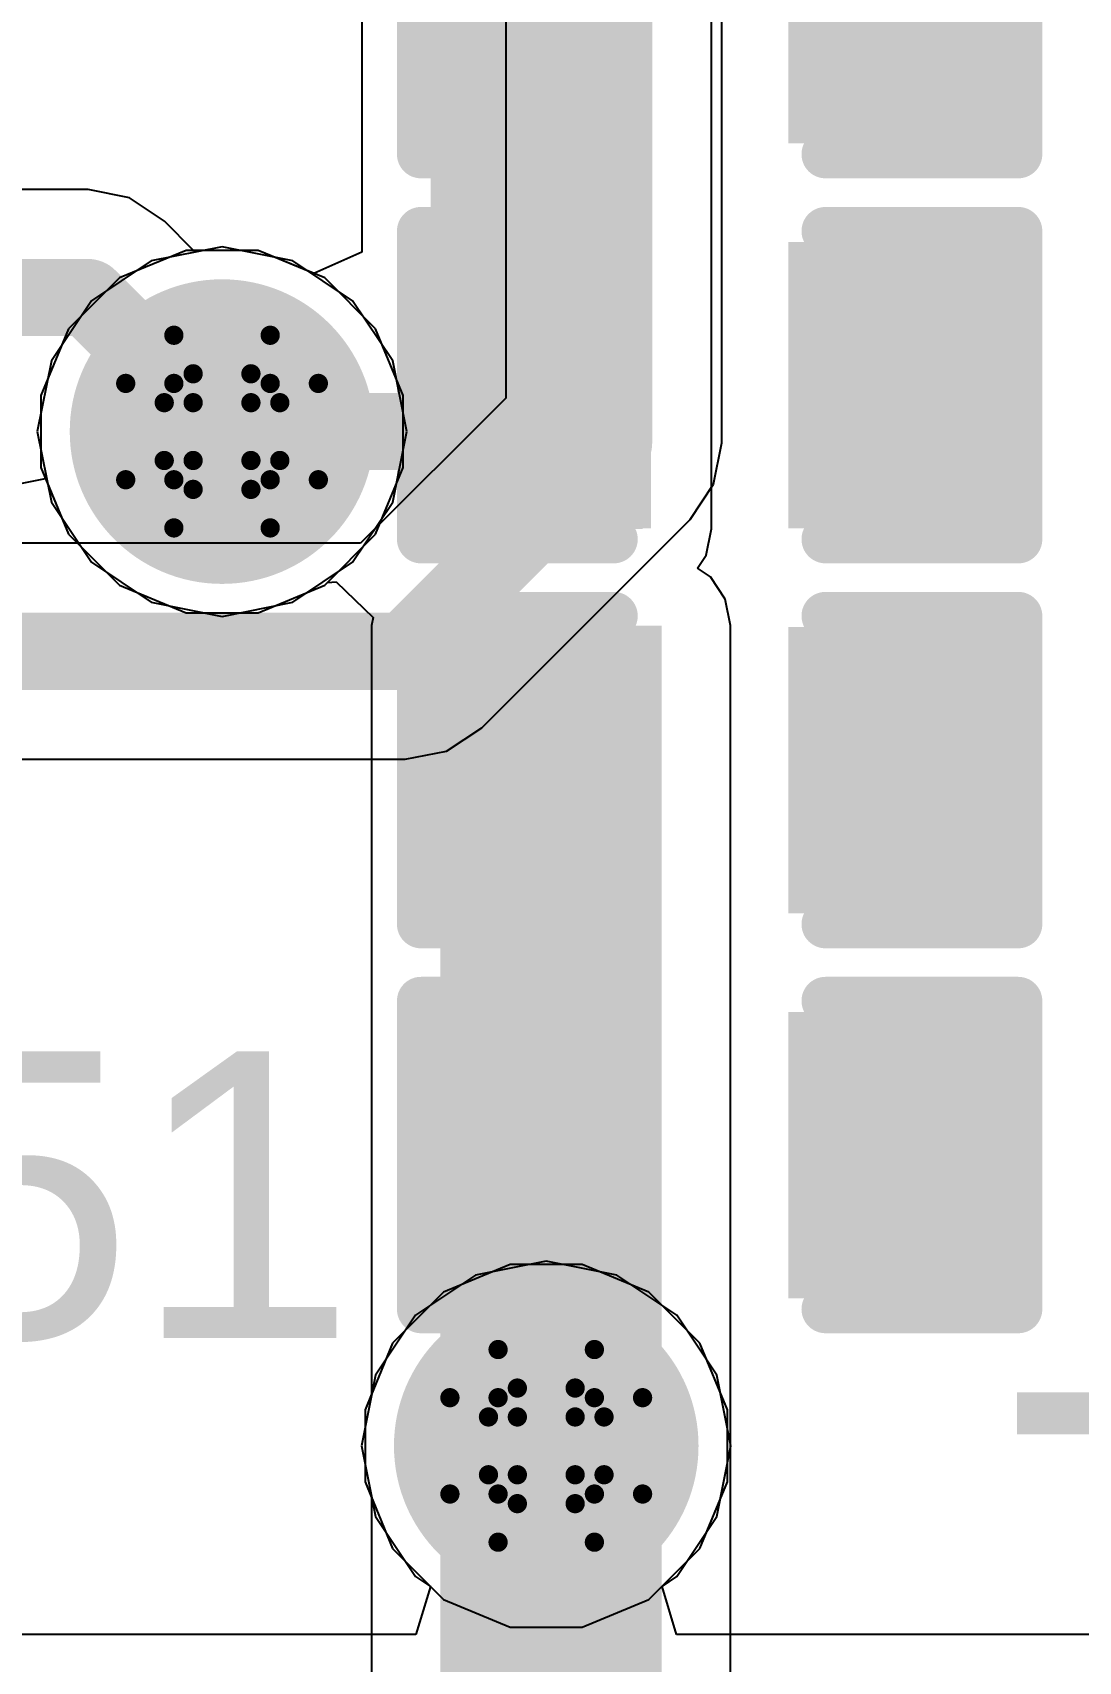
# Model space of a CAD drawing. Header units: inches. Extents: x -0.1 to 17.9, y -0.8 to 4.8.
# Drawn here: x 2.4387 to 2.5473, y 2.4724 to 2.6415 of the extents above; entities that cross this region are included whole.
import ezdxf

# ---------------------------------------------------------------- set-up
doc = ezdxf.new("R2010")
doc.units = ezdxf.units.IN
doc.header["$MEASUREMENT"] = 0
for name, color, linetype in [('Bottom Layer 1', 5, 'Continuous'), ('Bottom Overlay', 54, 'Continuous'), ('Bottom Paste', 16, 'Continuous'), ('Bottom Solder', 6, 'Continuous'), ('Drill Drawing', 1, 'Continuous'), ('GND+Signal', 16, 'Continuous'), ('PWR+Signal', 76, 'Continuous'), ('Top 3D Body', 56, 'Continuous'), ('Top Layer 1', 1, 'Continuous'), ('Via Holes', 16, 'Continuous')]:
    doc.layers.add(name, color=color, linetype=linetype)
doc.styles.add('Arial', font='', dxfattribs={"height": 0.2})
doc.styles.get('Arial').set_extended_font_data('Arial')

# ---------------------------------------------------------------- blocks, each defined once
blk = doc.blocks.new('C___0402_B_6')
at = {"layer": 'Bottom Layer 1'}
for points in [[(-0.0095, 0.0125), (-0.0095, -0.0125), (-0.0275, -0.0125), (-0.0275, 0.0125)], [(0.0275, 0.0125), (0.0275, -0.0125), (0.0095, -0.0125), (0.0095, 0.0125)]]:
    blk.add_hatch(color=5, dxfattribs=at).paths.add_polyline_path(points)
at = {"layer": 'Bottom Paste'}
for points in [[(-0.0095, 0.0125), (-0.0095, -0.0125), (-0.0275, -0.0125), (-0.0275, 0.0125)], [(0.0275, 0.0125), (0.0275, -0.0125), (0.0095, -0.0125), (0.0095, 0.0125)]]:
    blk.add_hatch(color=16, dxfattribs=at).paths.add_polyline_path(points)
at = {"layer": 'Bottom Solder'}
for points in [[(-0.00714, 0.01486), (-0.00714, -0.01486), (-0.02986, -0.01486), (-0.02986, 0.01486)], [(0.02986, 0.01486), (0.02986, -0.01486), (0.00714, -0.01486), (0.00714, 0.01486)]]:
    blk.add_hatch(color=6, dxfattribs=at).paths.add_polyline_path(points)
at = {"layer": 'Bottom Overlay'}
for points in [[(-0.031, -0.016, 0.005, 0.005, 0), (-0.031, 0.016, 0.005, 0.005, 0)], [(-0.031, 0.016, 0.005, 0.005, 0), (-0.011, 0.016, 0.005, 0.005, 0)], [(0.011, 0.016, 0.005, 0.005, 0), (0.031, 0.016, 0.005, 0.005, 0)], [(0.031, -0.016, 0.005, 0.005, 0), (0.031, 0.016, 0.005, 0.005, 0)], [(-0.031, -0.016, 0.005, 0.005, 0), (-0.011, -0.016, 0.005, 0.005, 0)], [(0.011, -0.016, 0.005, 0.005, 0), (0.031, -0.016, 0.005, 0.005, 0)]]:
    blk.add_lwpolyline(points, format="xyseb", dxfattribs=at)
for points in [[(-0.03225, 0.016, 0.0025, 0.0025, 1), (-0.02975, 0.016, 0.0025, 0.0025, 1)], [(-0.03225, 0.016, 0.0025, 0.0025, 1), (-0.02975, 0.016, 0.0025, 0.0025, 1)], [(-0.01225, 0.016, 0.0025, 0.0025, 1), (-0.00975, 0.016, 0.0025, 0.0025, 1)], [(0.00975, 0.016, 0.0025, 0.0025, 1), (0.01225, 0.016, 0.0025, 0.0025, 1)], [(0.02975, 0.016, 0.0025, 0.0025, 1), (0.03225, 0.016, 0.0025, 0.0025, 1)], [(0.02975, 0.016, 0.0025, 0.0025, 1), (0.03225, 0.016, 0.0025, 0.0025, 1)], [(-0.03225, -0.016, 0.0025, 0.0025, 1), (-0.02975, -0.016, 0.0025, 0.0025, 1)], [(-0.03225, -0.016, 0.0025, 0.0025, 1), (-0.02975, -0.016, 0.0025, 0.0025, 1)], [(-0.01225, -0.016, 0.0025, 0.0025, 1), (-0.00975, -0.016, 0.0025, 0.0025, 1)], [(0.00975, -0.016, 0.0025, 0.0025, 1), (0.01225, -0.016, 0.0025, 0.0025, 1)], [(0.02975, -0.016, 0.0025, 0.0025, 1), (0.03225, -0.016, 0.0025, 0.0025, 1)], [(0.02975, -0.016, 0.0025, 0.0025, 1), (0.03225, -0.016, 0.0025, 0.0025, 1)]]:
    blk.add_lwpolyline(points, format="xyseb", close=True, dxfattribs=at)
blk = doc.blocks.new('C___0402_B_7')
at = {"layer": 'Bottom Layer 1'}
for points in [[(-0.0095, 0.0125), (-0.0095, -0.0125), (-0.0275, -0.0125), (-0.0275, 0.0125)], [(0.0275, 0.0125), (0.0275, -0.0125), (0.0095, -0.0125), (0.0095, 0.0125)]]:
    blk.add_hatch(color=5, dxfattribs=at).paths.add_polyline_path(points)
at = {"layer": 'Bottom Paste'}
for points in [[(-0.0095, 0.0125), (-0.0095, -0.0125), (-0.0275, -0.0125), (-0.0275, 0.0125)], [(0.0275, 0.0125), (0.0275, -0.0125), (0.0095, -0.0125), (0.0095, 0.0125)]]:
    blk.add_hatch(color=16, dxfattribs=at).paths.add_polyline_path(points)
at = {"layer": 'Bottom Solder'}
for points in [[(-0.00714, 0.01486), (-0.00714, -0.01486), (-0.02986, -0.01486), (-0.02986, 0.01486)], [(0.02986, 0.01486), (0.02986, -0.01486), (0.00714, -0.01486), (0.00714, 0.01486)]]:
    blk.add_hatch(color=6, dxfattribs=at).paths.add_polyline_path(points)
at = {"layer": 'Bottom Overlay'}
for points in [[(-0.031, -0.016, 0.005, 0.005, 0), (-0.031, 0.016, 0.005, 0.005, 0)], [(-0.031, 0.016, 0.005, 0.005, 0), (-0.011, 0.016, 0.005, 0.005, 0)], [(0.011, 0.016, 0.005, 0.005, 0), (0.031, 0.016, 0.005, 0.005, 0)], [(0.031, -0.016, 0.005, 0.005, 0), (0.031, 0.016, 0.005, 0.005, 0)], [(-0.031, -0.016, 0.005, 0.005, 0), (-0.011, -0.016, 0.005, 0.005, 0)], [(0.011, -0.016, 0.005, 0.005, 0), (0.031, -0.016, 0.005, 0.005, 0)]]:
    blk.add_lwpolyline(points, format="xyseb", dxfattribs=at)
for points in [[(-0.03225, 0.016, 0.0025, 0.0025, 1), (-0.02975, 0.016, 0.0025, 0.0025, 1)], [(-0.03225, 0.016, 0.0025, 0.0025, 1), (-0.02975, 0.016, 0.0025, 0.0025, 1)], [(-0.01225, 0.016, 0.0025, 0.0025, 1), (-0.00975, 0.016, 0.0025, 0.0025, 1)], [(0.00975, 0.016, 0.0025, 0.0025, 1), (0.01225, 0.016, 0.0025, 0.0025, 1)], [(0.02975, 0.016, 0.0025, 0.0025, 1), (0.03225, 0.016, 0.0025, 0.0025, 1)], [(0.02975, 0.016, 0.0025, 0.0025, 1), (0.03225, 0.016, 0.0025, 0.0025, 1)], [(-0.03225, -0.016, 0.0025, 0.0025, 1), (-0.02975, -0.016, 0.0025, 0.0025, 1)], [(-0.03225, -0.016, 0.0025, 0.0025, 1), (-0.02975, -0.016, 0.0025, 0.0025, 1)], [(-0.01225, -0.016, 0.0025, 0.0025, 1), (-0.00975, -0.016, 0.0025, 0.0025, 1)], [(0.00975, -0.016, 0.0025, 0.0025, 1), (0.01225, -0.016, 0.0025, 0.0025, 1)], [(0.02975, -0.016, 0.0025, 0.0025, 1), (0.03225, -0.016, 0.0025, 0.0025, 1)], [(0.02975, -0.016, 0.0025, 0.0025, 1), (0.03225, -0.016, 0.0025, 0.0025, 1)]]:
    blk.add_lwpolyline(points, format="xyseb", close=True, dxfattribs=at)
blk = doc.blocks.new('C___0402_B_29')
at = {"layer": 'Bottom Layer 1'}
for points in [[(-0.0095, 0.0125), (-0.0095, -0.0125), (-0.0275, -0.0125), (-0.0275, 0.0125)], [(0.0275, 0.0125), (0.0275, -0.0125), (0.0095, -0.0125), (0.0095, 0.0125)]]:
    blk.add_hatch(color=5, dxfattribs=at).paths.add_polyline_path(points)
at = {"layer": 'Bottom Paste'}
for points in [[(-0.0095, 0.0125), (-0.0095, -0.0125), (-0.0275, -0.0125), (-0.0275, 0.0125)], [(0.0275, 0.0125), (0.0275, -0.0125), (0.0095, -0.0125), (0.0095, 0.0125)]]:
    blk.add_hatch(color=16, dxfattribs=at).paths.add_polyline_path(points)
at = {"layer": 'Bottom Solder'}
for points in [[(-0.00714, 0.01486), (-0.00714, -0.01486), (-0.02986, -0.01486), (-0.02986, 0.01486)], [(0.02986, 0.01486), (0.02986, -0.01486), (0.00714, -0.01486), (0.00714, 0.01486)]]:
    blk.add_hatch(color=6, dxfattribs=at).paths.add_polyline_path(points)
at = {"layer": 'Bottom Overlay'}
for points in [[(-0.031, 0.016, 0.005, 0.005, 0), (-0.011, 0.016, 0.005, 0.005, 0)], [(-0.031, -0.016, 0.005, 0.005, 0), (-0.031, 0.016, 0.005, 0.005, 0)], [(0.011, 0.016, 0.005, 0.005, 0), (0.031, 0.016, 0.005, 0.005, 0)], [(0.031, -0.016, 0.005, 0.005, 0), (0.031, 0.016, 0.005, 0.005, 0)], [(-0.031, -0.016, 0.005, 0.005, 0), (-0.011, -0.016, 0.005, 0.005, 0)], [(0.011, -0.016, 0.005, 0.005, 0), (0.031, -0.016, 0.005, 0.005, 0)]]:
    blk.add_lwpolyline(points, format="xyseb", dxfattribs=at)
for points in [[(-0.03225, 0.016, 0.0025, 0.0025, 1), (-0.02975, 0.016, 0.0025, 0.0025, 1)], [(-0.03225, 0.016, 0.0025, 0.0025, 1), (-0.02975, 0.016, 0.0025, 0.0025, 1)], [(-0.01225, 0.016, 0.0025, 0.0025, 1), (-0.00975, 0.016, 0.0025, 0.0025, 1)], [(0.00975, 0.016, 0.0025, 0.0025, 1), (0.01225, 0.016, 0.0025, 0.0025, 1)], [(0.02975, 0.016, 0.0025, 0.0025, 1), (0.03225, 0.016, 0.0025, 0.0025, 1)], [(0.02975, 0.016, 0.0025, 0.0025, 1), (0.03225, 0.016, 0.0025, 0.0025, 1)], [(-0.03225, -0.016, 0.0025, 0.0025, 1), (-0.02975, -0.016, 0.0025, 0.0025, 1)], [(-0.03225, -0.016, 0.0025, 0.0025, 1), (-0.02975, -0.016, 0.0025, 0.0025, 1)], [(-0.01225, -0.016, 0.0025, 0.0025, 1), (-0.00975, -0.016, 0.0025, 0.0025, 1)], [(0.00975, -0.016, 0.0025, 0.0025, 1), (0.01225, -0.016, 0.0025, 0.0025, 1)], [(0.02975, -0.016, 0.0025, 0.0025, 1), (0.03225, -0.016, 0.0025, 0.0025, 1)], [(0.02975, -0.016, 0.0025, 0.0025, 1), (0.03225, -0.016, 0.0025, 0.0025, 1)]]:
    blk.add_lwpolyline(points, format="xyseb", close=True, dxfattribs=at)
blk = doc.blocks.new('C___0402_B_30')
at = {"layer": 'Bottom Layer 1'}
for points in [[(-0.0095, 0.0125), (-0.0095, -0.0125), (-0.0275, -0.0125), (-0.0275, 0.0125)], [(0.0275, 0.0125), (0.0275, -0.0125), (0.0095, -0.0125), (0.0095, 0.0125)]]:
    blk.add_hatch(color=5, dxfattribs=at).paths.add_polyline_path(points)
at = {"layer": 'Bottom Paste'}
for points in [[(-0.0095, 0.0125), (-0.0095, -0.0125), (-0.0275, -0.0125), (-0.0275, 0.0125)], [(0.0275, 0.0125), (0.0275, -0.0125), (0.0095, -0.0125), (0.0095, 0.0125)]]:
    blk.add_hatch(color=16, dxfattribs=at).paths.add_polyline_path(points)
at = {"layer": 'Bottom Solder'}
for points in [[(-0.00714, 0.01486), (-0.00714, -0.01486), (-0.02986, -0.01486), (-0.02986, 0.01486)], [(0.02986, 0.01486), (0.02986, -0.01486), (0.00714, -0.01486), (0.00714, 0.01486)]]:
    blk.add_hatch(color=6, dxfattribs=at).paths.add_polyline_path(points)
at = {"layer": 'Bottom Overlay'}
for points in [[(-0.031, 0.016, 0.005, 0.005, 0), (-0.011, 0.016, 0.005, 0.005, 0)], [(-0.031, -0.016, 0.005, 0.005, 0), (-0.031, 0.016, 0.005, 0.005, 0)], [(0.011, 0.016, 0.005, 0.005, 0), (0.031, 0.016, 0.005, 0.005, 0)], [(0.031, -0.016, 0.005, 0.005, 0), (0.031, 0.016, 0.005, 0.005, 0)], [(-0.031, -0.016, 0.005, 0.005, 0), (-0.011, -0.016, 0.005, 0.005, 0)], [(0.011, -0.016, 0.005, 0.005, 0), (0.031, -0.016, 0.005, 0.005, 0)]]:
    blk.add_lwpolyline(points, format="xyseb", dxfattribs=at)
for points in [[(-0.03225, 0.016, 0.0025, 0.0025, 1), (-0.02975, 0.016, 0.0025, 0.0025, 1)], [(-0.03225, 0.016, 0.0025, 0.0025, 1), (-0.02975, 0.016, 0.0025, 0.0025, 1)], [(-0.01225, 0.016, 0.0025, 0.0025, 1), (-0.00975, 0.016, 0.0025, 0.0025, 1)], [(0.00975, 0.016, 0.0025, 0.0025, 1), (0.01225, 0.016, 0.0025, 0.0025, 1)], [(0.02975, 0.016, 0.0025, 0.0025, 1), (0.03225, 0.016, 0.0025, 0.0025, 1)], [(0.02975, 0.016, 0.0025, 0.0025, 1), (0.03225, 0.016, 0.0025, 0.0025, 1)], [(-0.03225, -0.016, 0.0025, 0.0025, 1), (-0.02975, -0.016, 0.0025, 0.0025, 1)], [(-0.03225, -0.016, 0.0025, 0.0025, 1), (-0.02975, -0.016, 0.0025, 0.0025, 1)], [(-0.01225, -0.016, 0.0025, 0.0025, 1), (-0.00975, -0.016, 0.0025, 0.0025, 1)], [(0.00975, -0.016, 0.0025, 0.0025, 1), (0.01225, -0.016, 0.0025, 0.0025, 1)], [(0.02975, -0.016, 0.0025, 0.0025, 1), (0.03225, -0.016, 0.0025, 0.0025, 1)], [(0.02975, -0.016, 0.0025, 0.0025, 1), (0.03225, -0.016, 0.0025, 0.0025, 1)]]:
    blk.add_lwpolyline(points, format="xyseb", close=True, dxfattribs=at)

msp = doc.modelspace()

# ---------------------------------------------------------------- hatches: boundary and pattern name
at = {"layer": 'Bottom Layer 1'}
for points in [[(2.48, 2.59), (2.502, 2.59), (2.502, 2.66089), (2.48, 2.66089)], [(2.504, 2.421), (2.504, 2.57996), (2.481, 2.57996), (2.481, 2.421)]]:
    msp.add_hatch(color=5, dxfattribs=at).paths.add_polyline_path(points)
h = msp.add_hatch(color=5, dxfattribs=at)
edge = h.paths.add_edge_path()
edge.add_arc((2.45834, 2.6001), 0.01181, 0, 360)
h = msp.add_hatch(color=5, dxfattribs=at)
edge = h.paths.add_edge_path()
edge.add_arc((2.492, 2.49481), 0.01181, 0, 360)
at = {"layer": 'Bottom Solder'}
h = msp.add_hatch(color=6, dxfattribs=at)
edge = h.paths.add_edge_path()
edge.add_arc((2.45834, 2.6001), 0.01581, 0, 360)
h = msp.add_hatch(color=6, dxfattribs=at)
edge = h.paths.add_edge_path()
edge.add_arc((2.492, 2.49481), 0.01581, 0, 360)
at = {"layer": 'GND+Signal'}
h = msp.add_hatch(color=16, dxfattribs=at)
edge = h.paths.add_edge_path()
edge.add_arc((2.45834, 2.6001), 0.01181, 0, 360)
h = msp.add_hatch(color=16, dxfattribs=at)
edge = h.paths.add_edge_path()
edge.add_arc((2.492, 2.49481), 0.01181, 0, 360)
at = {"layer": 'PWR+Signal'}
h = msp.add_hatch(color=76, dxfattribs=at)
edge = h.paths.add_edge_path()
edge.add_arc((2.45834, 2.6001), 0.01181, 0, 360)
h = msp.add_hatch(color=76, dxfattribs=at)
edge = h.paths.add_edge_path()
edge.add_arc((2.492, 2.49481), 0.01181, 0, 360)
at = {"layer": 'Top Layer 1'}
h = msp.add_hatch(color=1, dxfattribs=at)
edge = h.paths.add_edge_path()
edge.add_arc((2.45834, 2.6001), 0.01181, 0, 360)
h = msp.add_hatch(color=1, dxfattribs=at)
edge = h.paths.add_edge_path()
edge.add_arc((2.492, 2.49481), 0.01181, 0, 360)
at = {"layer": 'Via Holes'}
h = msp.add_hatch(color=7, dxfattribs=at)
edge = h.paths.add_edge_path()
edge.add_arc((2.45834, 2.6001), 0.00591, 0, 360)
h = msp.add_hatch(color=7, dxfattribs=at)
edge = h.paths.add_edge_path()
edge.add_arc((2.492, 2.49481), 0.00591, 0, 360)

# ---------------------------------------------------------------- linework, layer by layer
at = {"layer": 'Bottom Layer 1'}
for p, q in [((2.50914, 2.59), (2.50914, 2.66089)), ((2.47286, 2.64559), (2.47286, 2.61872)), ((2.4546, 2.61891), (2.44769, 2.61605)), ((2.46208, 2.61891), (2.4546, 2.61891)), ((2.46786, 2.61652), (2.46208, 2.61891)), ((2.47286, 2.61872), (2.46786, 2.61652)), ((2.44769, 2.61605), (2.44239, 2.61076)), ((2.44239, 2.61076), (2.43953, 2.60385)), ((2.43953, 2.60385), (2.43953, 2.59636)), ((2.43953, 2.59636), (2.44239, 2.58945)), ((2.44239, 2.58945), (2.44769, 2.58416)), ((2.50859, 2.58727), (2.50914, 2.59)), ((2.50769, 2.58592), (2.50859, 2.58727)), ((2.50905, 2.58501), (2.50769, 2.58592)), ((2.44769, 2.58416), (2.4546, 2.58129)), ((2.46208, 2.58129), (2.469, 2.58416)), ((2.469, 2.58416), (2.46928, 2.58444)), ((2.46928, 2.58444), (2.47019, 2.58452)), ((2.47019, 2.58452), (2.47403, 2.58079)), ((2.51059, 2.58269), (2.50905, 2.58501)), ((2.51114, 2.57996), (2.51059, 2.58269)), ((2.4546, 2.58129), (2.46208, 2.58129)), ((2.47403, 2.58079), (2.47386, 2.57996)), ((2.47386, 2.57996), (2.47386, 2.50018)), ((2.51114, 2.438), (2.51114, 2.57996)), ((2.47386, 2.50018), (2.47319, 2.49855)), ((2.47319, 2.49855), (2.47319, 2.49107)), ((2.47319, 2.49107), (2.47386, 2.48944)), ((2.47386, 2.48944), (2.47386, 2.44514))]:
    msp.add_line(p, q, dxfattribs=at)
for points in [[(2.48668, 2.6001, 0.008, 0.008, 0), (2.4915, 2.60492, 0.008, 0.008, 0)], [(2.45834, 2.6001, 0.008, 0.008, 0), (2.48668, 2.6001, 0.008, 0.008, 0)]]:
    msp.add_lwpolyline(points, format="xyseb", dxfattribs=at)
for points in [[(2.4895, 2.60492, 0.004, 0.004, 1), (2.4935, 2.60492, 0.004, 0.004, 1)], [(2.45634, 2.6001, 0.004, 0.004, 1), (2.46034, 2.6001, 0.004, 0.004, 1)], [(2.48468, 2.6001, 0.004, 0.004, 1), (2.48868, 2.6001, 0.004, 0.004, 1)], [(2.48468, 2.6001, 0.004, 0.004, 1), (2.48868, 2.6001, 0.004, 0.004, 1)]]:
    msp.add_lwpolyline(points, format="xyseb", close=True, dxfattribs=at)
at = {"layer": 'Drill Drawing'}
for points in [[(2.45334, 2.6051, 0.002, 0.002, 0), (2.45334, 2.6101, 0.002, 0.002, 0)], [(2.45334, 2.6101, 0.002, 0.002, 0), (2.46334, 2.6101, 0.002, 0.002, 0)], [(2.46334, 2.6051, 0.002, 0.002, 0), (2.46334, 2.6101, 0.002, 0.002, 0)], [(2.44834, 2.5951, 0.002, 0.002, 0), (2.44834, 2.6051, 0.002, 0.002, 0)], [(2.44834, 2.6051, 0.002, 0.002, 0), (2.45334, 2.6051, 0.002, 0.002, 0)], [(2.45534, 2.6031, 0.002, 0.002, 0), (2.45534, 2.6061, 0.002, 0.002, 0)], [(2.45534, 2.6061, 0.002, 0.002, 0), (2.46134, 2.6061, 0.002, 0.002, 0)], [(2.46134, 2.6031, 0.002, 0.002, 0), (2.46134, 2.6061, 0.002, 0.002, 0)], [(2.46334, 2.6051, 0.002, 0.002, 0), (2.46834, 2.6051, 0.002, 0.002, 0)], [(2.46834, 2.5951, 0.002, 0.002, 0), (2.46834, 2.6051, 0.002, 0.002, 0)], [(2.45234, 2.5971, 0.002, 0.002, 0), (2.45234, 2.6031, 0.002, 0.002, 0)], [(2.45234, 2.6031, 0.002, 0.002, 0), (2.45534, 2.6031, 0.002, 0.002, 0)], [(2.46134, 2.6031, 0.002, 0.002, 0), (2.46434, 2.6031, 0.002, 0.002, 0)], [(2.46434, 2.5971, 0.002, 0.002, 0), (2.46434, 2.6031, 0.002, 0.002, 0)], [(2.45234, 2.5971, 0.002, 0.002, 0), (2.45534, 2.5971, 0.002, 0.002, 0)], [(2.45534, 2.5941, 0.002, 0.002, 0), (2.45534, 2.5971, 0.002, 0.002, 0)], [(2.46134, 2.5971, 0.002, 0.002, 0), (2.46434, 2.5971, 0.002, 0.002, 0)], [(2.46134, 2.5941, 0.002, 0.002, 0), (2.46134, 2.5971, 0.002, 0.002, 0)], [(2.44834, 2.5951, 0.002, 0.002, 0), (2.45334, 2.5951, 0.002, 0.002, 0)], [(2.45334, 2.5901, 0.002, 0.002, 0), (2.45334, 2.5951, 0.002, 0.002, 0)], [(2.46334, 2.5951, 0.002, 0.002, 0), (2.46834, 2.5951, 0.002, 0.002, 0)], [(2.46334, 2.5901, 0.002, 0.002, 0), (2.46334, 2.5951, 0.002, 0.002, 0)], [(2.45534, 2.5941, 0.002, 0.002, 0), (2.46134, 2.5941, 0.002, 0.002, 0)], [(2.45334, 2.5901, 0.002, 0.002, 0), (2.46334, 2.5901, 0.002, 0.002, 0)], [(2.487, 2.49981, 0.002, 0.002, 0), (2.487, 2.50481, 0.002, 0.002, 0)], [(2.487, 2.50481, 0.002, 0.002, 0), (2.497, 2.50481, 0.002, 0.002, 0)], [(2.497, 2.49981, 0.002, 0.002, 0), (2.497, 2.50481, 0.002, 0.002, 0)], [(2.489, 2.49781, 0.002, 0.002, 0), (2.489, 2.50081, 0.002, 0.002, 0)], [(2.489, 2.50081, 0.002, 0.002, 0), (2.495, 2.50081, 0.002, 0.002, 0)], [(2.495, 2.49781, 0.002, 0.002, 0), (2.495, 2.50081, 0.002, 0.002, 0)], [(2.482, 2.48981, 0.002, 0.002, 0), (2.482, 2.49981, 0.002, 0.002, 0)], [(2.482, 2.49981, 0.002, 0.002, 0), (2.487, 2.49981, 0.002, 0.002, 0)], [(2.497, 2.49981, 0.002, 0.002, 0), (2.502, 2.49981, 0.002, 0.002, 0)], [(2.502, 2.48981, 0.002, 0.002, 0), (2.502, 2.49981, 0.002, 0.002, 0)], [(2.486, 2.49181, 0.002, 0.002, 0), (2.486, 2.49781, 0.002, 0.002, 0)], [(2.486, 2.49781, 0.002, 0.002, 0), (2.489, 2.49781, 0.002, 0.002, 0)], [(2.495, 2.49781, 0.002, 0.002, 0), (2.498, 2.49781, 0.002, 0.002, 0)], [(2.498, 2.49181, 0.002, 0.002, 0), (2.498, 2.49781, 0.002, 0.002, 0)], [(2.486, 2.49181, 0.002, 0.002, 0), (2.489, 2.49181, 0.002, 0.002, 0)], [(2.489, 2.48881, 0.002, 0.002, 0), (2.489, 2.49181, 0.002, 0.002, 0)], [(2.495, 2.49181, 0.002, 0.002, 0), (2.498, 2.49181, 0.002, 0.002, 0)], [(2.495, 2.48881, 0.002, 0.002, 0), (2.495, 2.49181, 0.002, 0.002, 0)], [(2.482, 2.48981, 0.002, 0.002, 0), (2.487, 2.48981, 0.002, 0.002, 0)], [(2.487, 2.48481, 0.002, 0.002, 0), (2.487, 2.48981, 0.002, 0.002, 0)], [(2.497, 2.48981, 0.002, 0.002, 0), (2.502, 2.48981, 0.002, 0.002, 0)], [(2.497, 2.48481, 0.002, 0.002, 0), (2.497, 2.48981, 0.002, 0.002, 0)], [(2.489, 2.48881, 0.002, 0.002, 0), (2.495, 2.48881, 0.002, 0.002, 0)], [(2.487, 2.48481, 0.002, 0.002, 0), (2.497, 2.48481, 0.002, 0.002, 0)]]:
    msp.add_lwpolyline(points, format="xyseb", dxfattribs=at)
for points in [[(2.45284, 2.6101, 0.001, 0.001, 1), (2.45384, 2.6101, 0.001, 0.001, 1)], [(2.45284, 2.6101, 0.001, 0.001, 1), (2.45384, 2.6101, 0.001, 0.001, 1)], [(2.46284, 2.6101, 0.001, 0.001, 1), (2.46384, 2.6101, 0.001, 0.001, 1)], [(2.46284, 2.6101, 0.001, 0.001, 1), (2.46384, 2.6101, 0.001, 0.001, 1)], [(2.44784, 2.6051, 0.001, 0.001, 1), (2.44884, 2.6051, 0.001, 0.001, 1)], [(2.44784, 2.6051, 0.001, 0.001, 1), (2.44884, 2.6051, 0.001, 0.001, 1)], [(2.45284, 2.6051, 0.001, 0.001, 1), (2.45384, 2.6051, 0.001, 0.001, 1)], [(2.45284, 2.6051, 0.001, 0.001, 1), (2.45384, 2.6051, 0.001, 0.001, 1)], [(2.45484, 2.6061, 0.001, 0.001, 1), (2.45584, 2.6061, 0.001, 0.001, 1)], [(2.45484, 2.6061, 0.001, 0.001, 1), (2.45584, 2.6061, 0.001, 0.001, 1)], [(2.46084, 2.6061, 0.001, 0.001, 1), (2.46184, 2.6061, 0.001, 0.001, 1)], [(2.46084, 2.6061, 0.001, 0.001, 1), (2.46184, 2.6061, 0.001, 0.001, 1)], [(2.46284, 2.6051, 0.001, 0.001, 1), (2.46384, 2.6051, 0.001, 0.001, 1)], [(2.46284, 2.6051, 0.001, 0.001, 1), (2.46384, 2.6051, 0.001, 0.001, 1)], [(2.46784, 2.6051, 0.001, 0.001, 1), (2.46884, 2.6051, 0.001, 0.001, 1)], [(2.46784, 2.6051, 0.001, 0.001, 1), (2.46884, 2.6051, 0.001, 0.001, 1)], [(2.45184, 2.6031, 0.001, 0.001, 1), (2.45284, 2.6031, 0.001, 0.001, 1)], [(2.45184, 2.6031, 0.001, 0.001, 1), (2.45284, 2.6031, 0.001, 0.001, 1)], [(2.45484, 2.6031, 0.001, 0.001, 1), (2.45584, 2.6031, 0.001, 0.001, 1)], [(2.45484, 2.6031, 0.001, 0.001, 1), (2.45584, 2.6031, 0.001, 0.001, 1)], [(2.46084, 2.6031, 0.001, 0.001, 1), (2.46184, 2.6031, 0.001, 0.001, 1)], [(2.46084, 2.6031, 0.001, 0.001, 1), (2.46184, 2.6031, 0.001, 0.001, 1)], [(2.46384, 2.6031, 0.001, 0.001, 1), (2.46484, 2.6031, 0.001, 0.001, 1)], [(2.46384, 2.6031, 0.001, 0.001, 1), (2.46484, 2.6031, 0.001, 0.001, 1)], [(2.45184, 2.5971, 0.001, 0.001, 1), (2.45284, 2.5971, 0.001, 0.001, 1)], [(2.45184, 2.5971, 0.001, 0.001, 1), (2.45284, 2.5971, 0.001, 0.001, 1)], [(2.45484, 2.5971, 0.001, 0.001, 1), (2.45584, 2.5971, 0.001, 0.001, 1)], [(2.45484, 2.5971, 0.001, 0.001, 1), (2.45584, 2.5971, 0.001, 0.001, 1)], [(2.46084, 2.5971, 0.001, 0.001, 1), (2.46184, 2.5971, 0.001, 0.001, 1)], [(2.46084, 2.5971, 0.001, 0.001, 1), (2.46184, 2.5971, 0.001, 0.001, 1)], [(2.46384, 2.5971, 0.001, 0.001, 1), (2.46484, 2.5971, 0.001, 0.001, 1)], [(2.46384, 2.5971, 0.001, 0.001, 1), (2.46484, 2.5971, 0.001, 0.001, 1)], [(2.44784, 2.5951, 0.001, 0.001, 1), (2.44884, 2.5951, 0.001, 0.001, 1)], [(2.44784, 2.5951, 0.001, 0.001, 1), (2.44884, 2.5951, 0.001, 0.001, 1)], [(2.45284, 2.5951, 0.001, 0.001, 1), (2.45384, 2.5951, 0.001, 0.001, 1)], [(2.45284, 2.5951, 0.001, 0.001, 1), (2.45384, 2.5951, 0.001, 0.001, 1)], [(2.46284, 2.5951, 0.001, 0.001, 1), (2.46384, 2.5951, 0.001, 0.001, 1)], [(2.46284, 2.5951, 0.001, 0.001, 1), (2.46384, 2.5951, 0.001, 0.001, 1)], [(2.46784, 2.5951, 0.001, 0.001, 1), (2.46884, 2.5951, 0.001, 0.001, 1)], [(2.46784, 2.5951, 0.001, 0.001, 1), (2.46884, 2.5951, 0.001, 0.001, 1)], [(2.45484, 2.5941, 0.001, 0.001, 1), (2.45584, 2.5941, 0.001, 0.001, 1)], [(2.45484, 2.5941, 0.001, 0.001, 1), (2.45584, 2.5941, 0.001, 0.001, 1)], [(2.46084, 2.5941, 0.001, 0.001, 1), (2.46184, 2.5941, 0.001, 0.001, 1)], [(2.46084, 2.5941, 0.001, 0.001, 1), (2.46184, 2.5941, 0.001, 0.001, 1)], [(2.45284, 2.5901, 0.001, 0.001, 1), (2.45384, 2.5901, 0.001, 0.001, 1)], [(2.45284, 2.5901, 0.001, 0.001, 1), (2.45384, 2.5901, 0.001, 0.001, 1)], [(2.46284, 2.5901, 0.001, 0.001, 1), (2.46384, 2.5901, 0.001, 0.001, 1)], [(2.46284, 2.5901, 0.001, 0.001, 1), (2.46384, 2.5901, 0.001, 0.001, 1)], [(2.4865, 2.50481, 0.001, 0.001, 1), (2.4875, 2.50481, 0.001, 0.001, 1)], [(2.4865, 2.50481, 0.001, 0.001, 1), (2.4875, 2.50481, 0.001, 0.001, 1)], [(2.4965, 2.50481, 0.001, 0.001, 1), (2.4975, 2.50481, 0.001, 0.001, 1)], [(2.4965, 2.50481, 0.001, 0.001, 1), (2.4975, 2.50481, 0.001, 0.001, 1)], [(2.4885, 2.50081, 0.001, 0.001, 1), (2.4895, 2.50081, 0.001, 0.001, 1)], [(2.4885, 2.50081, 0.001, 0.001, 1), (2.4895, 2.50081, 0.001, 0.001, 1)], [(2.4945, 2.50081, 0.001, 0.001, 1), (2.4955, 2.50081, 0.001, 0.001, 1)], [(2.4945, 2.50081, 0.001, 0.001, 1), (2.4955, 2.50081, 0.001, 0.001, 1)], [(2.4815, 2.49981, 0.001, 0.001, 1), (2.4825, 2.49981, 0.001, 0.001, 1)], [(2.4815, 2.49981, 0.001, 0.001, 1), (2.4825, 2.49981, 0.001, 0.001, 1)], [(2.4865, 2.49981, 0.001, 0.001, 1), (2.4875, 2.49981, 0.001, 0.001, 1)], [(2.4865, 2.49981, 0.001, 0.001, 1), (2.4875, 2.49981, 0.001, 0.001, 1)], [(2.4965, 2.49981, 0.001, 0.001, 1), (2.4975, 2.49981, 0.001, 0.001, 1)], [(2.4965, 2.49981, 0.001, 0.001, 1), (2.4975, 2.49981, 0.001, 0.001, 1)], [(2.5015, 2.49981, 0.001, 0.001, 1), (2.5025, 2.49981, 0.001, 0.001, 1)], [(2.5015, 2.49981, 0.001, 0.001, 1), (2.5025, 2.49981, 0.001, 0.001, 1)], [(2.4855, 2.49781, 0.001, 0.001, 1), (2.4865, 2.49781, 0.001, 0.001, 1)], [(2.4855, 2.49781, 0.001, 0.001, 1), (2.4865, 2.49781, 0.001, 0.001, 1)], [(2.4885, 2.49781, 0.001, 0.001, 1), (2.4895, 2.49781, 0.001, 0.001, 1)], [(2.4885, 2.49781, 0.001, 0.001, 1), (2.4895, 2.49781, 0.001, 0.001, 1)], [(2.4945, 2.49781, 0.001, 0.001, 1), (2.4955, 2.49781, 0.001, 0.001, 1)], [(2.4945, 2.49781, 0.001, 0.001, 1), (2.4955, 2.49781, 0.001, 0.001, 1)], [(2.4975, 2.49781, 0.001, 0.001, 1), (2.4985, 2.49781, 0.001, 0.001, 1)], [(2.4975, 2.49781, 0.001, 0.001, 1), (2.4985, 2.49781, 0.001, 0.001, 1)], [(2.4855, 2.49181, 0.001, 0.001, 1), (2.4865, 2.49181, 0.001, 0.001, 1)], [(2.4855, 2.49181, 0.001, 0.001, 1), (2.4865, 2.49181, 0.001, 0.001, 1)], [(2.4885, 2.49181, 0.001, 0.001, 1), (2.4895, 2.49181, 0.001, 0.001, 1)], [(2.4885, 2.49181, 0.001, 0.001, 1), (2.4895, 2.49181, 0.001, 0.001, 1)], [(2.4945, 2.49181, 0.001, 0.001, 1), (2.4955, 2.49181, 0.001, 0.001, 1)], [(2.4945, 2.49181, 0.001, 0.001, 1), (2.4955, 2.49181, 0.001, 0.001, 1)], [(2.4975, 2.49181, 0.001, 0.001, 1), (2.4985, 2.49181, 0.001, 0.001, 1)], [(2.4975, 2.49181, 0.001, 0.001, 1), (2.4985, 2.49181, 0.001, 0.001, 1)], [(2.4815, 2.48981, 0.001, 0.001, 1), (2.4825, 2.48981, 0.001, 0.001, 1)], [(2.4815, 2.48981, 0.001, 0.001, 1), (2.4825, 2.48981, 0.001, 0.001, 1)], [(2.4865, 2.48981, 0.001, 0.001, 1), (2.4875, 2.48981, 0.001, 0.001, 1)], [(2.4865, 2.48981, 0.001, 0.001, 1), (2.4875, 2.48981, 0.001, 0.001, 1)], [(2.4965, 2.48981, 0.001, 0.001, 1), (2.4975, 2.48981, 0.001, 0.001, 1)], [(2.4965, 2.48981, 0.001, 0.001, 1), (2.4975, 2.48981, 0.001, 0.001, 1)], [(2.5015, 2.48981, 0.001, 0.001, 1), (2.5025, 2.48981, 0.001, 0.001, 1)], [(2.5015, 2.48981, 0.001, 0.001, 1), (2.5025, 2.48981, 0.001, 0.001, 1)], [(2.4885, 2.48881, 0.001, 0.001, 1), (2.4895, 2.48881, 0.001, 0.001, 1)], [(2.4885, 2.48881, 0.001, 0.001, 1), (2.4895, 2.48881, 0.001, 0.001, 1)], [(2.4945, 2.48881, 0.001, 0.001, 1), (2.4955, 2.48881, 0.001, 0.001, 1)], [(2.4945, 2.48881, 0.001, 0.001, 1), (2.4955, 2.48881, 0.001, 0.001, 1)], [(2.4865, 2.48481, 0.001, 0.001, 1), (2.4875, 2.48481, 0.001, 0.001, 1)], [(2.4865, 2.48481, 0.001, 0.001, 1), (2.4875, 2.48481, 0.001, 0.001, 1)], [(2.4965, 2.48481, 0.001, 0.001, 1), (2.4975, 2.48481, 0.001, 0.001, 1)], [(2.4965, 2.48481, 0.001, 0.001, 1), (2.4975, 2.48481, 0.001, 0.001, 1)]]:
    msp.add_lwpolyline(points, format="xyseb", close=True, dxfattribs=at)
at = {"layer": 'GND+Signal'}
for p, q in [((2.51022, 2.59892), (2.51022, 2.80902)), ((2.48779, 2.67126), (2.48779, 2.60357)), ((2.48779, 2.60357), (2.47272, 2.58851)), ((2.50936, 2.59463), (2.51022, 2.59892)), ((2.51022, 2.59892), (2.51022, 2.59892)), ((2.50693, 2.59099), (2.50936, 2.59463)), ((2.4853, 2.56936), (2.50693, 2.59099)), ((2.47272, 2.58851), (2.41002, 2.58851)), ((2.48166, 2.56693), (2.4853, 2.56936)), ((2.47737, 2.56608), (2.48166, 2.56693)), ((2.40537, 2.56608), (2.47737, 2.56608)), ((2.47737, 2.56608), (2.47737, 2.56608)), ((2.492, 2.51399), (2.48466, 2.51253)), ((2.49934, 2.51253), (2.492, 2.51399)), ((2.48466, 2.51253), (2.47844, 2.50837)), ((2.50556, 2.50837), (2.49934, 2.51253)), ((2.47844, 2.50837), (2.47428, 2.50215)), ((2.50972, 2.50215), (2.50556, 2.50837)), ((2.47428, 2.50215), (2.47282, 2.49481)), ((2.51118, 2.49481), (2.50972, 2.50215)), ((2.47282, 2.49481), (2.47428, 2.48747)), ((2.50972, 2.48747), (2.51118, 2.49481)), ((2.47428, 2.48747), (2.47844, 2.48125)), ((2.50556, 2.48125), (2.50972, 2.48747)), ((2.47844, 2.48125), (2.47998, 2.48022)), ((2.50402, 2.48022), (2.50556, 2.48125)), ((2.47998, 2.48022), (2.47847, 2.47522)), ((2.50553, 2.47522), (2.50402, 2.48022)), ((2.47847, 2.47522), (2.27216, 2.47522)), ((2.63335, 2.47522), (2.50553, 2.47522))]:
    msp.add_line(p, q, dxfattribs=at)
for points in [[(2.499, 2.59892, 0.008, 0.008, 0), (2.499, 2.80902, 0.008, 0.008, 0)], [(2.47737, 2.57729, 0.008, 0.008, 0), (2.499, 2.59892, 0.008, 0.008, 0)], [(2.40537, 2.57729, 0.008, 0.008, 0), (2.47737, 2.57729, 0.008, 0.008, 0)]]:
    msp.add_lwpolyline(points, format="xyseb", dxfattribs=at)
for points in [[(2.497, 2.59892, 0.004, 0.004, 1), (2.501, 2.59892, 0.004, 0.004, 1)], [(2.497, 2.59892, 0.004, 0.004, 1), (2.501, 2.59892, 0.004, 0.004, 1)], [(2.47537, 2.57729, 0.004, 0.004, 1), (2.47937, 2.57729, 0.004, 0.004, 1)], [(2.47537, 2.57729, 0.004, 0.004, 1), (2.47937, 2.57729, 0.004, 0.004, 1)]]:
    msp.add_lwpolyline(points, format="xyseb", close=True, dxfattribs=at)
at = {"layer": 'PWR+Signal'}
for p, q in [((2.45834, 2.61928), (2.451, 2.61782)), ((2.46568, 2.61782), (2.45834, 2.61928)), ((2.451, 2.61782), (2.44478, 2.61367)), ((2.4719, 2.61367), (2.46568, 2.61782)), ((2.44478, 2.61367), (2.44062, 2.60744)), ((2.47606, 2.60744), (2.4719, 2.61367)), ((2.44062, 2.60744), (2.43916, 2.6001)), ((2.47752, 2.6001), (2.47606, 2.60744)), ((2.43916, 2.6001), (2.44062, 2.59276)), ((2.47606, 2.59276), (2.47752, 2.6001)), ((2.44062, 2.59276), (2.44478, 2.58654)), ((2.4719, 2.58654), (2.47606, 2.59276)), ((2.44478, 2.58654), (2.451, 2.58238)), ((2.46568, 2.58238), (2.4719, 2.58654)), ((2.451, 2.58238), (2.45834, 2.58092)), ((2.45834, 2.58092), (2.46568, 2.58238))]:
    msp.add_line(p, q, dxfattribs=at)
at = {"layer": 'Top Layer 1'}
for p, q in [((2.44443, 2.62523), (2.435, 2.62523)), ((2.44872, 2.62438), (2.44443, 2.62523)), ((2.44443, 2.62523), (2.44443, 2.62523)), ((2.45236, 2.62195), (2.44872, 2.62438)), ((2.45539, 2.61891), (2.45236, 2.62195)), ((2.46208, 2.61891), (2.45539, 2.61891)), ((2.469, 2.61605), (2.46208, 2.61891)), ((2.47429, 2.61076), (2.469, 2.61605)), ((2.47715, 2.60385), (2.47429, 2.61076)), ((2.47715, 2.59636), (2.47715, 2.60385)), ((2.47429, 2.58945), (2.47715, 2.59636)), ((2.435, 2.59423), (2.44, 2.59523)), ((2.44, 2.59523), (2.44239, 2.58945)), ((2.44239, 2.58945), (2.44769, 2.58416)), ((2.469, 2.58416), (2.47429, 2.58945)), ((2.44769, 2.58416), (2.4546, 2.58129)), ((2.46208, 2.58129), (2.469, 2.58416)), ((2.4546, 2.58129), (2.46208, 2.58129)), ((2.48826, 2.51362), (2.48134, 2.51076)), ((2.49574, 2.51362), (2.48826, 2.51362)), ((2.50266, 2.51076), (2.49574, 2.51362)), ((2.48134, 2.51076), (2.47605, 2.50547)), ((2.50795, 2.50547), (2.50266, 2.51076)), ((2.47605, 2.50547), (2.47319, 2.49855)), ((2.51081, 2.49855), (2.50795, 2.50547)), ((2.47319, 2.49855), (2.47319, 2.49107)), ((2.51081, 2.49107), (2.51081, 2.49855)), ((2.47319, 2.49107), (2.47605, 2.48416)), ((2.50795, 2.48416), (2.51081, 2.49107)), ((2.47605, 2.48416), (2.48134, 2.47886)), ((2.50266, 2.47886), (2.50795, 2.48416)), ((2.48134, 2.47886), (2.48826, 2.476)), ((2.49574, 2.476), (2.50266, 2.47886)), ((2.48826, 2.476), (2.49574, 2.476))]:
    msp.add_line(p, q, dxfattribs=at)
for points in [[(2.408, 2.61402, 0.008, 0.008, 0), (2.44443, 2.61402, 0.008, 0.008, 0)], [(2.44443, 2.61402, 0.008, 0.008, 0), (2.45834, 2.6001, 0.008, 0.008, 0)]]:
    msp.add_lwpolyline(points, format="xyseb", dxfattribs=at)
for points in [[(2.44243, 2.61402, 0.004, 0.004, 1), (2.44643, 2.61402, 0.004, 0.004, 1)], [(2.44243, 2.61402, 0.004, 0.004, 1), (2.44643, 2.61402, 0.004, 0.004, 1)], [(2.45634, 2.6001, 0.004, 0.004, 1), (2.46034, 2.6001, 0.004, 0.004, 1)]]:
    msp.add_lwpolyline(points, format="xyseb", close=True, dxfattribs=at)

# ---------------------------------------------------------------- block references
for name, p in [('C___0402_B_30', (2.51, 2.64489)), ('C___0402_B_29', (2.51, 2.60492)), ('C___0402_B_6', (2.51, 2.56496)), ('C___0402_B_7', (2.51, 2.525))]:
    msp.add_blockref(name, p)

# ---------------------------------------------------------------- texts
at = {"layer": 'Bottom Overlay', "style": 'Arial', "text_generation_flag": 2}
msp.add_text('C41', height=0.04, dxfattribs=at).set_placement((2.64065, 2.49601))
at = {"layer": 'Top 3D Body', "style": 'Arial'}
msp.add_text('51', height=0.02975, dxfattribs=at).set_placement((2.426, 2.506))

doc.saveas('drawing.dxf')
